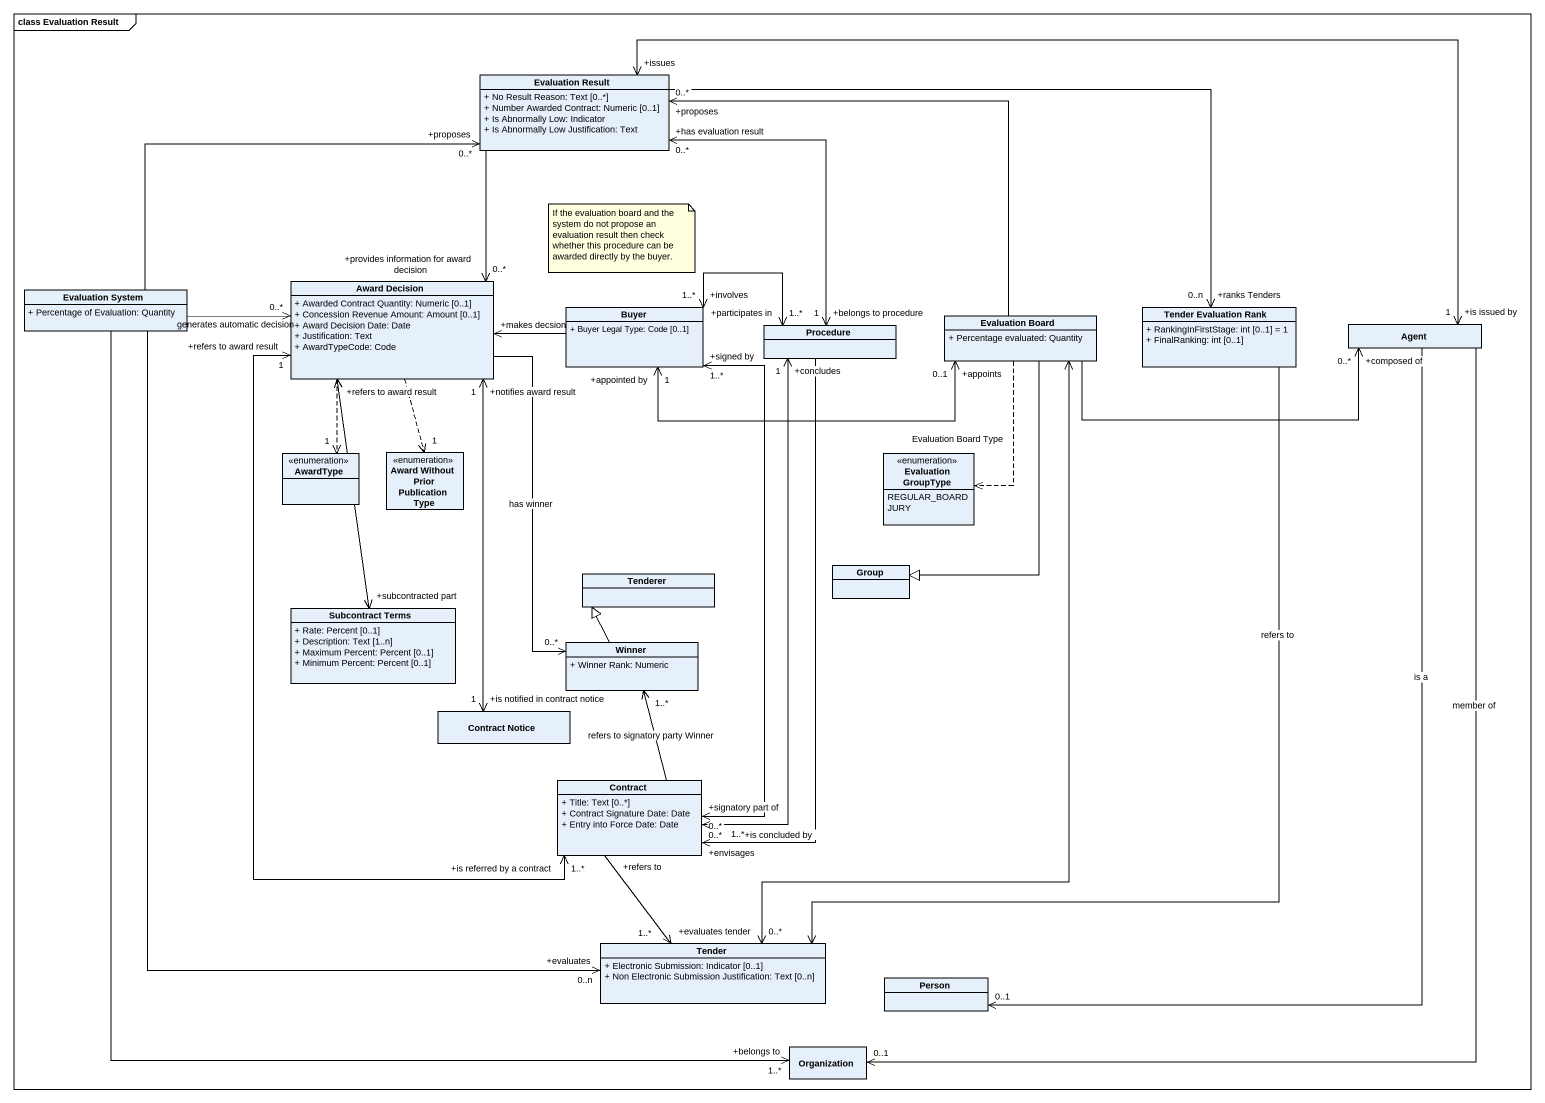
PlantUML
@startuml
mainframe class Evaluation Result
hide circle
hide empty members
skinparam classAttributeIconSize 0
class "Evaluation Result" as Evaluation_Result {
  + No Result Reason: Text [0..*]
  + Number Awarded Contract: Numeric [0..1]
  + Is Abnormally Low: Indicator
  + Is Abnormally Low Justification: Text
}
class "Evaluation System" as Evaluation_System {
  + Percentage of Evaluation: Quantity
}
class "Award Decision" as Award_Decision {
  + Awarded Contract Quantity: Numeric [0..1]
  + Concession Revenue Amount: Amount [0..1]
  + Award Decision Date: Date
  + Justification: Text
  + AwardTypeCode: Code
}
class Buyer {
  + Buyer Legal Type: Code [0..1]
}
class "Evaluation Board" as Evaluation_Board {
  + Percentage evaluated: Quantity
}
class "Tender Evaluation Rank" as Tender_Evaluation_Rank {
  + RankingInFirstStage: int [0..1] = 1
  + FinalRanking: int [0..1]
}
class Procedure
class "Agent" as Agent_
enum AwardType
enum "Award Without Prior Publication Type" as Award_Without_Prior
enum "Evaluation GroupType" as Evaluation_GroupType {
  REGULAR_BOARD
  JURY
}
class Tenderer
class "Group" as Group_
class "Subcontract Terms" as Subcontract_Terms {
  + Rate: Percent [0..1]
  + Description: Text [1..n]
  + Maximum Percent: Percent [0..1]
  + Minimum Percent: Percent [0..1]
}
class Winner {
  + Winner Rank: Numeric
}
class "Contract Notice" as Contract_Notice
class Contract {
  + Title: Text [0..*]
  + Contract Signature Date: Date
  + Entry into Force Date: Date
}
class Tender {
  + Electronic Submission: Indicator [0..1]
  + Non Electronic Submission Justification: Text [0..n]
}
class "Person" as Person_
class Organization
Evaluation_Result --> "+provides information for award decision\n0..*" Award_Decision
Evaluation_Result -right-> "+ranks Tenders\n0..n" Tender_Evaluation_Rank
Evaluation_Result "+issues" <-right-> "+is issued by\n1" Agent_
Evaluation_System -right-> "+proposes\n0..*" Evaluation_Result
Evaluation_System -right-> "0..*" Award_Decision : generates automatic decision
Evaluation_System --> "+evaluates\n0..n" Tender
Evaluation_System --> "+belongs to\n1..*" Organization
Award_Decision ..> "1" AwardType
Award_Decision ..> "1" Award_Without_Prior
Award_Decision --> "0..*" Winner : has winner
Buyer -left-> "+makes decsion" Award_Decision
Buyer "+appointed by\n1" <-right-> "+appoints\n0..1" Evaluation_Board
Evaluation_Board -left-> "+proposes\n0..*" Evaluation_Result
Evaluation_Board -right-> "+composed of\n0..*" Agent_
Evaluation_Board ..> Evaluation_GroupType : Evaluation Board Type
Evaluation_Board --|> Group_
Evaluation_Board <--> "+evaluates tender\n0..*" Tender
Tender_Evaluation_Rank --> Tender : refers to
Procedure "+belongs to procedure\n1" <-up-> "+has evaluation result\n0..*" Evaluation_Result
Procedure "+participates in\n1..*" <-left-> "+involves\n1..*" Buyer
Procedure --> "+envisages\n1..*" Contract
Procedure "+concludes\n1" <--> "+is concluded by\n0..*" Contract
Agent_ --> "0..1" Person_ : is a
Agent_ --> "0..1" Organization : member of
Subcontract_Terms "+subcontracted part" <-up-> "+refers to award result" Award_Decision
Winner -up-|> Tenderer
Contract_Notice "+is notified in contract notice\n1" <-up-> "+notifies award result\n1" Award_Decision
Contract "+is referred by a contract\n1..*" <-up-> "+refers to award result\n1" Award_Decision
Contract "+signatory part of\n0..*" <-up-> "+signed by\n1..*" Buyer
Contract -up-> "1..*" Winner : refers to signatory party Winner
Tender "1..*" <-up- "+refers to" Contract
note as N1
  If the evaluation board and the system do not propose an evaluation result then check whether this procedure can be awarded directly by the buyer.
end note
@enduml
